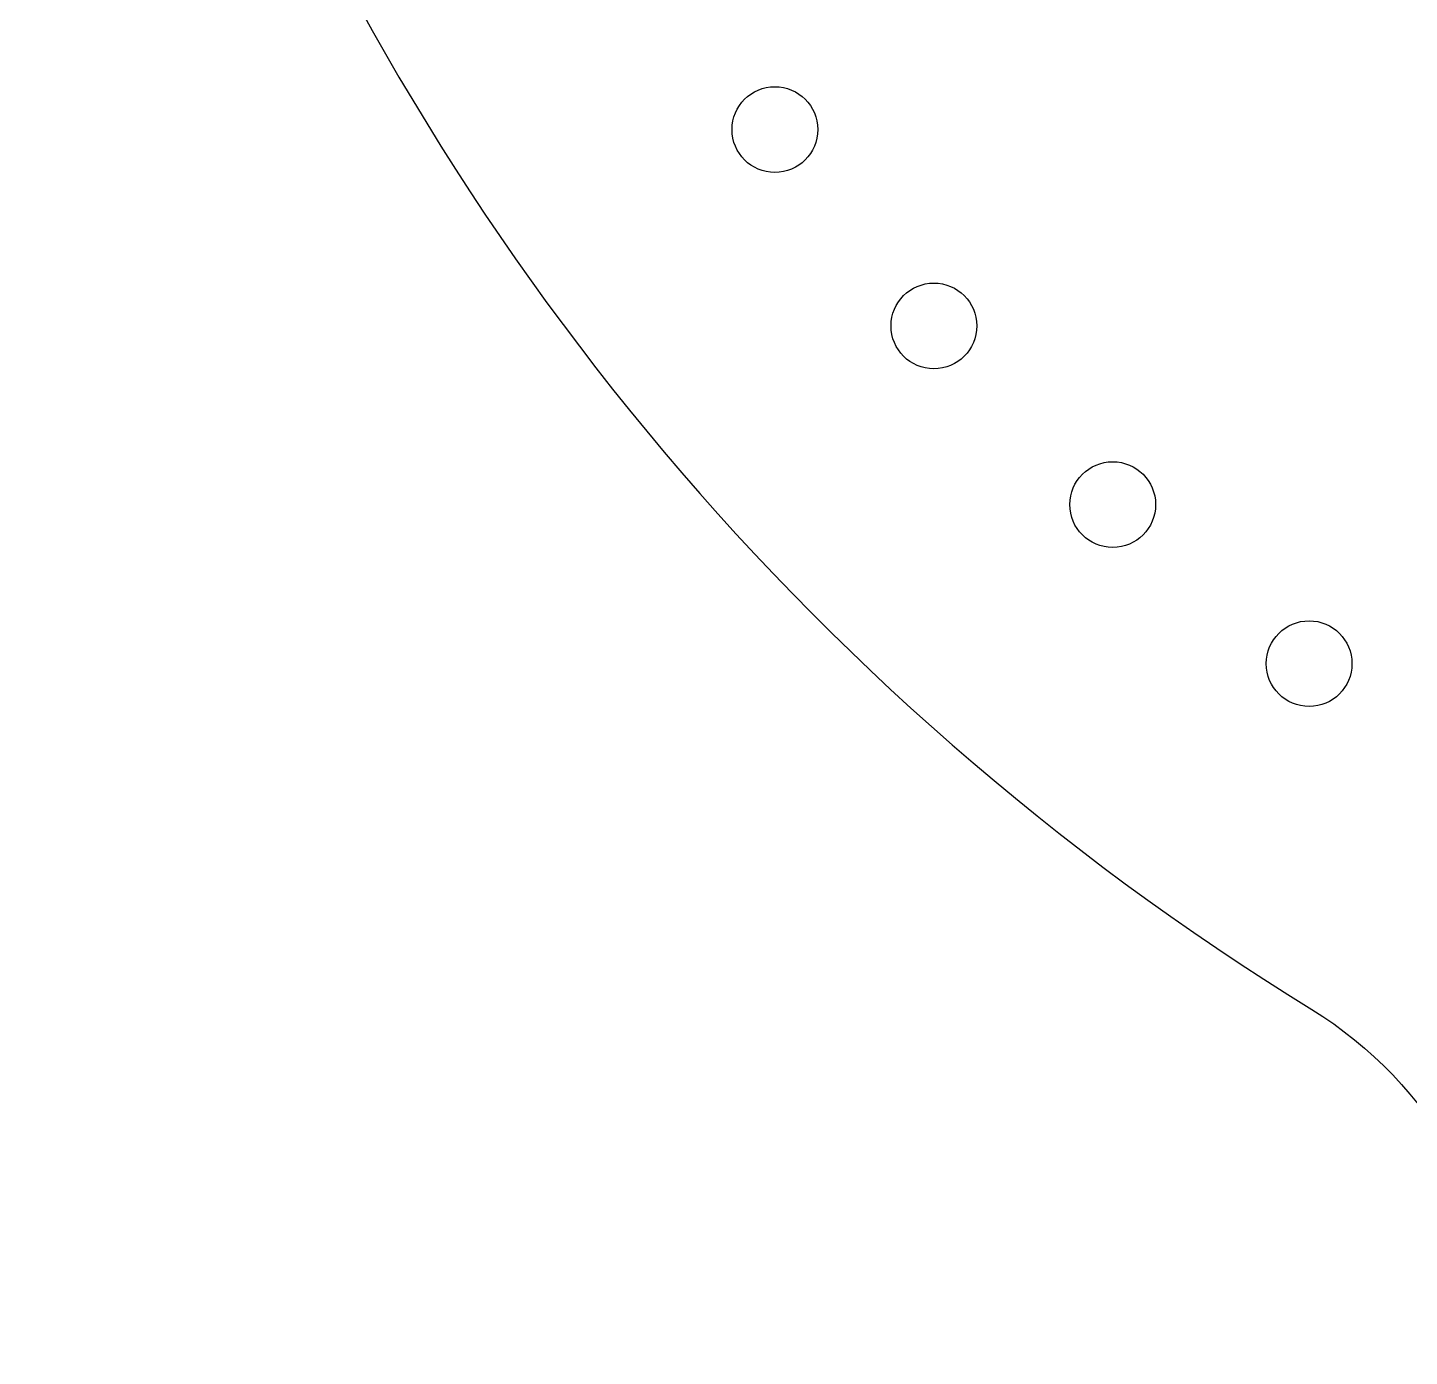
# Model space of a CAD drawing. Extents: x 0.2 to 12, y 0.1 to 9.6.
# Drawn here: x 4.174 to 6.188, y 0.508 to 2.446 of the extents above; entities that cross this region are included whole.
import ezdxf

# ---------------------------------------------------------------- set-up
doc = ezdxf.new("R2010")
doc.units = 0
doc.header["$MEASUREMENT"] = 0
doc.layers.get('0').update_dxf_attribs({"color": 3, "linetype": 'CONTINUOUS'})

msp = doc.modelspace()

# ---------------------------------------------------------------- linework, layer by layer
msp.add_lwpolyline([(10.1758, 1.0143, 3.52937), (6.0454, 1.0143, -0.260301), (6.3278, 0.5086)], format="xyb")
for centre in [(5.2629, 2.2971), (5.4947, 2.0108), (5.7553, 1.7503), (6.0416, 1.5184)]:
    msp.add_circle(centre, 0.0625)

doc.saveas('drawing.dxf')
